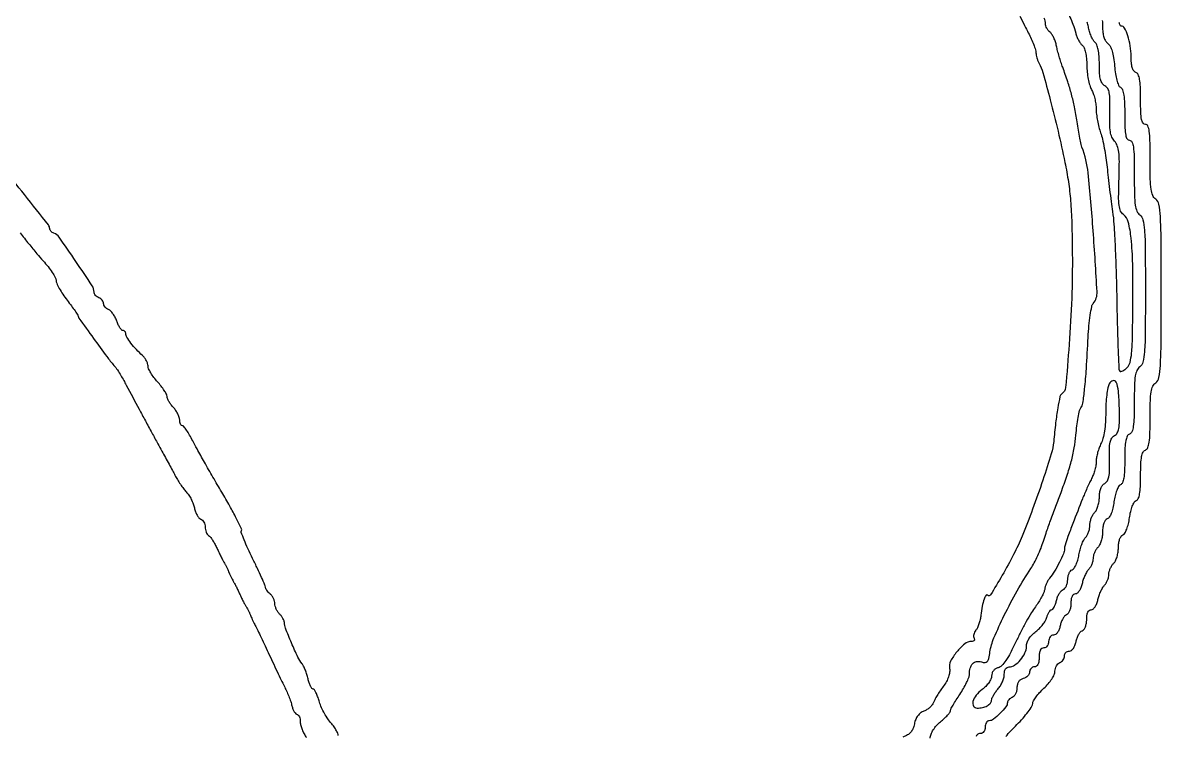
# Model space of a CAD drawing. Extents: x 166 to 1835, y 45 to 1905.
# Drawn here: x 1475.5 to 1834.5, y 1396.5 to 1621 of the extents above; entities that cross this region are included whole.
import ezdxf

# ---------------------------------------------------------------- set-up
doc = ezdxf.new("R2010")
doc.units = 0

msp = doc.modelspace()

# ---------------------------------------------------------------- linework, layer by layer
for points in [[(1789.933039, 1623.116956, 0.001577), (1791.431722, 1620.114011, 0.003619), (1792.583651, 1617.864672, -0.013104), (1793.50871, 1615.970623, -0.014985), (1794.290197, 1614.112675, -0.014211), (1794.857877, 1612.506674, -0.077994), (1795, 1611.601103, 0.046597), (1795.069909, 1610.852595, 0.024345), (1795.288085, 1609.941081, 0.02399), (1795.605106, 1609.020313, 0.033654), (1795.980717, 1608.236431, -0.060662), (1797.179397, 1605.344628, -0.004093), (1799.51026, 1596.707666, -0.006199), (1801.948756, 1586.87136, -0.006241), (1804.136797, 1577, -0.014497), (1805.234798, 1570.849283, -0.016736), (1805.913401, 1564.932634, -0.013225), (1806.292892, 1557.947921, -0.005072), (1806.464905, 1548.223203, -0.010865), (1806.265903, 1534.196744, -0.009705), (1805.460428, 1519.652546, -0.003547), (1804.344803, 1506.049189, -0.228557), (1803.158463, 1504.062499, 0.197644), (1802.555975, 1503.177011, 0.009554), (1801.875809, 1499.603476, 0.013118), (1801.205767, 1494.941291, 0.006512), (1800.588751, 1489, -0.052029), (1799.837257, 1485.183518, -0.006054), (1797.174568, 1476.885178, -0.007727), (1793.949333, 1467.71083, -0.009325), (1790.628166, 1459.202604, -0.021031), (1787.958663, 1453.425598, -0.013135), (1784.376458, 1446.886884, -0.005074), (1780.670288, 1440.670317, -0.485661), (1779.770445, 1440.562888, 0.474452), (1779.215386, 1440.506857, 0.064793), (1778.626286, 1439.30208, 0.036491), (1778.073567, 1437.159194, 0.015894), (1777.640796, 1434.250387, -0.028101), (1777.407397, 1432.907608, -0.024783), (1777.017538, 1431.540729, -0.025573), (1776.541159, 1430.342928, -0.065859), (1776.046507, 1429.556038, 0.056852), (1775.628484, 1428.916803, 0.060346), (1775.37531, 1428.212343, 0.06762), (1775.316063, 1427.551644, 0.12768), (1775.472927, 1427.043805, -0.117618), (1775.604279, 1426.646661, -0.186187), (1775.505428, 1426.306618, -0.154386), (1775.180361, 1426.077782, -0.076908), (1774.677674, 1426, 0.17229), (1772.538611, 1425.240375, 0.050751), (1770.036161, 1422.745542, 0.050769), (1768.084742, 1419.793233, 0.169467), (1767.749761, 1417.52871, -0.080896), (1767.783524, 1416.29867, -0.050713), (1767.447117, 1414.895699, -0.043872), (1766.763163, 1413.381918, -0.031244), (1765.751296, 1411.81886, 0.011791), (1764.765602, 1410.418728, 0.011361), (1763.834289, 1408.956444, 0.011354), (1763.072814, 1407.631656, 0.040027), (1762.673508, 1406.734992, -0.08332), (1762.263132, 1405.993004, -0.043263), (1761.533451, 1405.222092, -0.041444), (1760.624824, 1404.540543, -0.049389), (1759.66627, 1404.063216, 0.072577), (1758.601736, 1403.470243, 0.069199), (1757.731242, 1402.589413, 0.063591), (1757.078389, 1401.433982, 0.047512), (1756.656335, 1400.031674, -0.047492), (1756.196888, 1398.504905, -0.081654), (1755.5041, 1397.375361, -0.082158), (1754.489478, 1396.531567, -0.048628), (1753.05655, 1395.869869, 0.050205)], [(1804.742224, 1625.074224, -0.008189), (1806.643752, 1620.557261, -0.035519), (1807.533119, 1617.791018, 0.033914), (1807.890037, 1616.668537, 0.028565), (1808.413243, 1615.536032, 0.029541), (1809.01308, 1614.555383, 0.067615), (1809.598113, 1613.918573, -0.124894), (1810.183194, 1613.115396, -0.039133), (1810.630601, 1611.683481, -0.03329), (1810.927391, 1609.821451, -0.021152), (1811.035435, 1607.627555, 0.024153), (1811.154057, 1605.481038, 0.021553), (1811.480268, 1603.271844, 0.022124), (1811.94741, 1601.311575, 0.060356), (1812.5, 1600, -0.047147), (1813.05096, 1598.782927, -0.024038), (1813.519732, 1597.169745, -0.02365), (1813.846607, 1595.446329, -0.032604), (1813.964565, 1593.875727, 0.02854), (1814.076264, 1592.207108, 0.015384), (1814.393828, 1590.170353, 0.015276), (1814.846235, 1588.108427, 0.023166), (1815.376127, 1586.351093, -0.027615), (1815.952689, 1584.37559, -0.010309), (1816.549973, 1581.54745, -0.010178), (1817.075685, 1578.431891, -0.012142), (1817.439763, 1575.475366, 0.00376), (1817.777034, 1572.298374, 0.002191), (1818.226904, 1568.492764, 0.00219), (1818.710892, 1564.685047, 0.003705), (1819.153956, 1561.5, -0.020571), (1819.571664, 1557.517135, -0.003987), (1819.972207, 1550.292293, -0.004234), (1820.301, 1541.853147, -0.003901), (1820.497763, 1533.17589, 0.002663), (1820.663784, 1524.956954, 0.004249), (1820.902789, 1517.93468, 0.001037), (1821.175958, 1511.813233, 0.186811), (1821.431253, 1511.235414, 0.241595), (1821.789, 1511.120308, 0.068604), (1822.36474, 1511.298283, 0.052657), (1823.049023, 1511.710342, 0.034555), (1823.743545, 1512.314973, 0.136334), (1824.662608, 1513.941198, 0.037661), (1825.158388, 1516.862374, 0.018759), (1825.433119, 1521.823884, 0.002845), (1825.55341, 1531.75545, 0.00549), (1825.492999, 1545.007051, 0.02202), (1825.010498, 1553.097074, 0.033723), (1824.122697, 1558.237465, 0.177062), (1822.556085, 1560.582648, -0.137322), (1821.690538, 1561.683081, -0.068077), (1821.234361, 1563.414583, -0.032736), (1821.07194, 1566.3011, -0.005591), (1821.184304, 1571.802595, 0.006231), (1821.288266, 1577.2332, 0.031051), (1821.119505, 1580.27613, 0.057833), (1820.653361, 1582.240207, 0.097008), (1819.781437, 1583.688318, -0.085199), (1818.949143, 1585.000071, -0.058409), (1818.463044, 1586.698698, -0.037193), (1818.250183, 1589.120001, -0.010841), (1818.281437, 1592.864286, 0.008642), (1818.331494, 1596.791496, 0.044749), (1818.127988, 1598.950606, 0.089276), (1817.631328, 1600.264135, 0.130989), (1816.75, 1601.119973, -0.120217), (1815.901283, 1601.909869, -0.08278), (1815.367084, 1603.116405, -0.049313), (1815.080567, 1604.973402, -0.013635), (1815, 1607.927245, 0.016872), (1814.913022, 1610.504016, 0.032428), (1814.640463, 1612.551892, 0.040605), (1814.207825, 1614.066043, 0.130379), (1813.604607, 1614.913184, -0.089692), (1813.020142, 1615.608259, -0.028652), (1812.414546, 1616.821497, -0.02755), (1811.882133, 1618.277337, -0.027524), (1811.512824, 1619.783337, 0.020852), (1811.174036, 1621.249113, 0.025535)], [(1761.648944, 1395.576693, -0.08102), (1761.920956, 1396.796202, -0.045608), (1762.612683, 1398.150253, -0.04159), (1763.633404, 1399.502519, -0.037327), (1764.898944, 1400.721021, 0.014299), (1766.086725, 1401.763713, 0.019621), (1767.089065, 1402.771831, 0.016697), (1767.843342, 1403.649563, 0.170757), (1768, 1404.094903, -0.122868), (1768.126008, 1404.599939, -0.007532), (1768.88125, 1405.969081, -0.01084), (1769.85079, 1407.583494, -0.007793), (1771, 1409.344893, 0.017372), (1772.149536, 1411.18278, 0.019453), (1773.123248, 1413.029183, 0.019137), (1773.825589, 1414.653467, 0.090647), (1774.015313, 1415.645025, -0.064571), (1774.290753, 1417.639727, -0.127021), (1775.079426, 1419.020792, -0.158856), (1776.299251, 1419.662308, -0.119669), (1777.820456, 1419.556985, 0.073035), (1778.946309, 1419.373539, 0.224121), (1779.632264, 1419.684194, 0.120984), (1780.087468, 1420.594258, 0.016477), (1780.492548, 1422.699973, -0.061083), (1781.75842, 1427.116891, -0.013666), (1785.020725, 1434.259173, -0.014547), (1789.106892, 1442.015245, -0.017659), (1793.396775, 1449.02338, 0.025068), (1794.440285, 1450.786215, 0.013278), (1795.562999, 1453.064861, 0.013183), (1796.590268, 1455.461894, 0.019874), (1797.345378, 1457.60491, -0.009232), (1798.189396, 1460.173356, -0.002602), (1799.600009, 1464.146442, -0.002621), (1801.241495, 1468.620995, -0.002763), (1802.90165, 1473, 0.011383), (1804.75479, 1478.154392, 0.016675), (1806.128341, 1482.77371, 0.01869), (1807.067976, 1487.009442, 0.023361), (1807.606788, 1491, -0.009435), (1807.922071, 1493.952945, -0.012568), (1808.326274, 1496.620688, -0.009863), (1808.759805, 1498.813005, -0.113436), (1809.132242, 1499.602341, 0.130608), (1809.800305, 1501.152013, 0.01085), (1810.35389, 1505.536989, 0.010284), (1810.890482, 1511.962555, 0.003014), (1811.452096, 1521.853348, -0.01058), (1811.717165, 1525.53607, -0.014128), (1812.12263, 1528.863256, -0.011314), (1812.596783, 1531.590336, -0.125135), (1813.068368, 1532.582379, 0.189377), (1814.271562, 1536.232649, 0.004044), (1813.040729, 1555.43642, 0.007863), (1811.43366, 1573.689391, 0.064482), (1809.513639, 1581.804445, -0.038674), (1809.268556, 1582.644702, -0.003888), (1808.856175, 1584.692528, -0.004862), (1808.406806, 1587.145049, -0.00385), (1807.967276, 1589.804445, 0.009913), (1807.130637, 1594.511108, 0.015665), (1806.207844, 1598.504921, 0.015584), (1805.033108, 1602.447808, 0.009679), (1803.422376, 1607, -0.011753), (1802.873618, 1608.571573, -0.007697), (1802.312018, 1610.406265, -0.007743), (1801.819838, 1612.211551, -0.014707), (1801.489309, 1613.680902, 0.032306), (1801.147072, 1614.986073, 0.029522), (1800.631198, 1616.27743, 0.030775), (1800.030546, 1617.375302, 0.079145), (1799.435721, 1618.053347, -0.052934), (1798.886337, 1618.617312, -0.042712), (1798.421743, 1619.324642, -0.04425), (1798.104048, 1620.060936, -0.079895), (1798, 1620.70793, 0.110268), (1797.608246, 1622.462707, 0.001943)], [(1815.910599, 1621.764637, -0.023852), (1816, 1619.891627, 0.027509), (1816.103516, 1618.011562, 0.047134), (1816.421757, 1616.474861, 0.058707), (1816.941112, 1615.298269, 0.101966), (1817.6553, 1614.5101, -0.117212), (1818.409809, 1613.625264, -0.045432), (1819.013942, 1612.121034, -0.035125), (1819.47729, 1610.057532, -0.017581), (1819.785624, 1607.399858, 0.018088), (1820.070959, 1604.961989, 0.029009), (1820.508802, 1602.914654, 0.031914), (1821.041165, 1601.372974, 0.162928), (1821.630324, 1600.70031, -0.181114), (1822.27104, 1599.914428, -0.042619), (1822.681784, 1598.239318, -0.029241), (1822.928032, 1595.703625, -0.009586), (1823, 1591.95031, 0.007055), (1823.058738, 1587.787582, 0.039586), (1823.297168, 1585.575052, 0.094056), (1823.753595, 1584.412231, 0.257793), (1824.5, 1584, -0.29986), (1825.275279, 1583.489112, -0.068013), (1825.716337, 1581.893374, -0.028988), (1825.94612, 1578.871238, -0.004482), (1826, 1572.860243, 0.005017), (1826.061733, 1566.707442, 0.02999), (1826.317989, 1563.512169, 0.062395), (1826.832842, 1561.612141, 0.138429), (1827.75, 1560.440964, -0.181831), (1828.739953, 1558.929096, -0.036775), (1829.216577, 1555.698697, -0.016419), (1829.451272, 1549.854106, -0.001825), (1829.5, 1536.501164, -0.001825), (1829.451266, 1523.148561, -0.016418), (1829.216564, 1517.303599, -0.036769), (1828.739926, 1514.072782, -0.181725), (1827.75, 1512.5602, 0.130006), (1826.848155, 1511.446039, 0.065959), (1826.328344, 1509.705256, 0.033355), (1826.065761, 1506.851863, 0.00627), (1826, 1501.608373, -0.006224), (1825.937748, 1496.607499, -0.030124), (1825.696345, 1493.778498, -0.056952), (1825.254305, 1492.111036, -0.210914), (1824.5, 1491.361626, 0.190098), (1823.772221, 1490.694263, 0.067004), (1823.319891, 1489.325443, 0.037124), (1823.068515, 1487.072837, 0.00923), (1823, 1483.361626, -0.009845), (1822.930175, 1479.815819, -0.033092), (1822.685737, 1477.508337, -0.052627), (1822.270738, 1476.047864, -0.208541), (1821.620787, 1475.407977, 0.178245), (1821.042872, 1474.901932, 0.034714), (1820.456522, 1473.621466, 0.032706), (1819.947205, 1471.943121, 0.024345), (1819.59945, 1470.038163, -0.023452), (1819.238846, 1468.042669, -0.03703), (1818.725547, 1466.38156, -0.043657), (1818.12168, 1465.16575, -0.165523), (1817.478664, 1464.630186, 0.144488), (1816.867197, 1464.162061, 0.069747), (1816.39784, 1463.284521, 0.054686), (1816.098228, 1462.073897, 0.033349), (1816, 1460.602813, -0.03851), (1815.889335, 1459.168108, -0.034942), (1815.559375, 1457.718594, -0.036735), (1815.076163, 1456.462019, -0.086426), (1814.5, 1455.642857, 0.056383), (1813.925672, 1454.922014, 0.038823), (1813.440625, 1453.995982, 0.039117), (1813.109334, 1453.018259, 0.062206), (1813, 1452.142857, -0.057975), (1812.89917, 1451.276184, -0.038944), (1812.59519, 1450.325547, -0.039074), (1812.149708, 1449.438576, -0.060535), (1811.621922, 1448.764779, 0.064385), (1811.043518, 1448.014581, 0.025333), (1810.442625, 1446.853465, 0.024567), (1809.912267, 1445.517016, 0.02812), (1809.542467, 1444.193351, -0.039794), (1809.169063, 1442.96781, -0.052847), (1808.630424, 1441.935429, -0.063894), (1808.016943, 1441.227583, -0.184316), (1807.420545, 1441, 0.169755), (1806.819831, 1440.79, 0.115501), (1806.367153, 1440.21651, 0.075918), (1806.088045, 1439.269734, 0.033796), (1806, 1437.968615, -0.042689), (1805.897425, 1436.769384, -0.050212), (1805.592338, 1435.671265, -0.057587), (1805.144752, 1434.824764, -0.151892), (1804.612214, 1434.404687, 0.126813), (1804.037932, 1433.995839, 0.045587), (1803.459597, 1433.166107, 0.041622), (1802.964423, 1432.098861, 0.038474), (1802.637214, 1430.936072, -0.04338), (1802.296272, 1429.768457, -0.06329), (1801.785667, 1428.827588, -0.079586), (1801.172487, 1428.210801, -0.158685), (1800.525, 1428, 0.126604), (1799.93465, 1427.848084, 0.104277), (1799.440625, 1427.422131, 0.09106), (1799.112632, 1426.776167, 0.072179), (1799, 1426, -0.072314), (1798.888136, 1425.230589, -0.08892), (1798.5625, 1424.583333, -0.10214), (1798.075754, 1424.153209, -0.130775), (1797.5, 1424, 0.152103), (1796.851045, 1423.797909, 0.12651), (1796.375, 1423.25, 0.082504), (1796.088963, 1422.322075, 0.033607), (1796, 1421, -0.033607), (1795.911037, 1419.677925, -0.082504), (1795.625, 1418.75, -0.12651), (1795.148955, 1418.202091, -0.152103), (1794.5, 1418, 0.105398), (1793.927672, 1417.878, 0.099226), (1793.440625, 1417.531874, 0.096327), (1793.114166, 1417.014716, 0.093023), (1793, 1416.40638, -0.114309), (1792.849832, 1415.758114, -0.075597), (1792.4125, 1415.127252, -0.069688), (1791.764455, 1414.608997, -0.070024), (1791, 1414.289749, 0.082461), (1790.142571, 1413.906508, 0.097357), (1789.511208, 1413.283201, 0.089807), (1789.12896, 1412.423972, 0.059934), (1789, 1411.351984, -0.057584), (1788.888346, 1410.385715, -0.058781), (1788.559375, 1409.477481, -0.064927), (1788.074071, 1408.75984, -0.120607), (1787.5, 1408.361626, 0.054073), (1786.926324, 1408.067, 0.057096), (1786.440625, 1407.66075, 0.063801), (1786.109942, 1407.209807, 0.127003), (1786, 1406.783958, -0.16976), (1785.531562, 1405.444015, -0.027837), (1783.675918, 1403.363329, -0.027951), (1781.5993, 1401.501335, -0.166836), (1780.25, 1401.017277, 0.156339), (1779.773168, 1400.857147, 0.095767), (1779.367188, 1400.417575, 0.078397), (1779.093072, 1399.766087, 0.060522), (1779, 1399, -0.072314), (1778.888136, 1398.230589, -0.08892), (1778.5625, 1397.583333, -0.10214), (1778.075754, 1397.153209, -0.130775), (1777.5, 1397, 0.099038), (1776.927543, 1396.885486, 0.097945), (1776.440625, 1396.559375, 0.097945), (1776.114514, 1396.072457, 0.099038)], [(1785.46875, 1396.073865, -0.007105), (1787.08363, 1397.825055, -0.004594), (1789, 1399.80801, 0.014459), (1790.914831, 1401.869235, 0.019046), (1792.53125, 1403.861623, 0.01675), (1793.736537, 1405.586102, 0.145133), (1794, 1406.474641, -0.130952), (1794.216911, 1407.288647, -0.027321), (1795.028125, 1408.539139, -0.026933), (1796.160148, 1409.927749, -0.022615), (1797.5, 1411.273967, 0.030291), (1798.83947, 1412.661742, 0.03222), (1799.971875, 1414.174115, 0.034068), (1800.765433, 1415.592208, 0.11097), (1801, 1416.636086, -0.064416), (1801.111898, 1417.501039, -0.061528), (1801.440625, 1418.323562, -0.066309), (1801.926247, 1418.981919, -0.109542), (1802.5, 1419.361626, 0.081035), (1803.073415, 1419.696157, 0.065663), (1803.559375, 1420.217991, 0.06652), (1803.887915, 1420.840167, 0.088478), (1804, 1421.468615, -0.098612), (1804.116399, 1422.05306, -0.097843), (1804.447969, 1422.550156, -0.098044), (1804.943011, 1422.883067, -0.099466), (1805.525, 1423, 0.158685), (1806.172487, 1423.210801, 0.079586), (1806.785667, 1423.827588, 0.06329), (1807.296272, 1424.768457, 0.04338), (1807.637214, 1425.936072, -0.038474), (1807.964423, 1427.098861, -0.041622), (1808.459597, 1428.166107, -0.045587), (1809.037932, 1428.995839, -0.126813), (1809.612214, 1429.404687, 0.151892), (1810.144752, 1429.824764, 0.057587), (1810.592338, 1430.671265, 0.050212), (1810.897425, 1431.769384, 0.042689), (1811, 1432.968615, -0.033796), (1811.088045, 1434.269734, -0.075918), (1811.367153, 1435.21651, -0.115501), (1811.819831, 1435.79, -0.169755), (1812.420545, 1436, 0.184316), (1813.016943, 1436.227583, 0.063894), (1813.630424, 1436.935429, 0.052847), (1814.169063, 1437.96781, 0.039794), (1814.542467, 1439.193351, -0.02812), (1814.912267, 1440.517016, -0.024567), (1815.442625, 1441.853465, -0.025333), (1816.043518, 1443.014581, -0.064385), (1816.621922, 1443.764779, 0.060535), (1817.149708, 1444.438576, 0.039074), (1817.59519, 1445.325547, 0.038944), (1817.89917, 1446.276184, 0.057975), (1818, 1447.142857, -0.062206), (1818.109334, 1448.018259, -0.039117), (1818.440625, 1448.995982, -0.038823), (1818.925672, 1449.922014, -0.056383), (1819.5, 1450.642857, 0.086426), (1820.076163, 1451.462019, 0.036735), (1820.559375, 1452.718594, 0.034942), (1820.889335, 1454.168108, 0.03851), (1821, 1455.602813, -0.033768), (1821.097199, 1457.040393, -0.051305), (1821.391622, 1458.256449, -0.063703), (1821.842753, 1459.150542, -0.153657), (1822.416468, 1459.606319, 0.173475), (1823.018253, 1460.123506, 0.037191), (1823.617666, 1461.386955, 0.033912), (1824.137999, 1463.064085, 0.024095), (1824.5, 1465, -0.024095), (1824.862001, 1466.935915, -0.033912), (1825.382334, 1468.613045, -0.037191), (1825.981747, 1469.876494, -0.173475), (1826.583532, 1470.393681, 0.202827), (1827.257543, 1471.042857, 0.057064), (1827.684001, 1472.472275, 0.034354), (1827.930586, 1474.76259, 0.009643), (1828, 1478.361626, -0.00923), (1828.068515, 1482.072837, -0.037124), (1828.319891, 1484.325443, -0.067004), (1828.772221, 1485.694263, -0.190098), (1829.5, 1486.361626, 0.210914), (1830.254305, 1487.111036, 0.056952), (1830.696345, 1488.778498, 0.030124), (1830.937748, 1491.607499, 0.006224), (1831, 1496.608373, -0.00627), (1831.065759, 1501.851892, -0.033355), (1831.32834, 1504.705248, -0.065963), (1831.848152, 1506.445978, -0.130015), (1832.75, 1507.560071, 0.192501), (1833.761474, 1509.177958, 0.029505), (1834.222609, 1513.022098, 0.013688), (1834.453444, 1520.010286, 0.001412), (1834.5, 1536.501221, 0.001411), (1834.453449, 1552.992523, 0.013689), (1834.22262, 1559.980317, 0.029508), (1833.761505, 1563.824054, 0.192616), (1832.75, 1565.44115, -0.138442), (1831.832837, 1566.612228, -0.062399), (1831.317985, 1568.512179, -0.02999), (1831.061731, 1571.707396, -0.005016), (1831, 1577.860243, 0.004482), (1830.94612, 1583.871238, 0.028988), (1830.716337, 1586.893374, 0.068013), (1830.275279, 1588.489112, 0.29986), (1829.5, 1589, -0.256863), (1828.754194, 1589.410205, -0.094602), (1828.29751, 1590.565502, -0.039845), (1828.058863, 1592.76344, -0.007127), (1828, 1596.893011, 0.008406), (1827.933091, 1600.872446, 0.035435), (1827.684258, 1603.245748, 0.064906), (1827.234103, 1604.675929, 0.194867), (1826.5, 1605.361626, -0.154941), (1825.833323, 1605.893989, -0.075473), (1825.365714, 1606.890215, -0.051061), (1825.086155, 1608.37454, -0.021035), (1825, 1610.421562, 0.038077), (1824.745089, 1613.764048, 0.041644), (1823.98614, 1616.927337, 0.044107), (1822.946713, 1619.339475, 0.27562), (1821.839485, 1620, -0.313577), (1821.513068, 1620.227039, -0.035546), (1821.246599, 1621.139032, -0.032917)], [(1575, 1396.378388, 0.111503), (1574.844851, 1397.065453, 0.023492), (1574.260773, 1398.157454, 0.02352), (1573.446818, 1399.385939, 0.020398), (1572.483481, 1400.594461, -0.035109), (1571.445078, 1401.97876, -0.021187), (1570.40597, 1403.74806, -0.021171), (1569.518438, 1405.602762, -0.034492), (1568.944937, 1407.25, 0.020529), (1568.489272, 1408.686681, 0.030419), (1567.964044, 1409.898438, 0.030628), (1567.442699, 1410.786078, 0.249625), (1567.040911, 1411, -0.245327), (1566.656446, 1411.20072, -0.039468), (1566.215091, 1411.954688, -0.035941), (1565.796973, 1413.005014, -0.0244), (1565.468162, 1414.25, 0.023164), (1565.114056, 1415.6043, 0.020142), (1564.621678, 1416.985937, 0.020628), (1564.073605, 1418.200575, 0.054569), (1563.556504, 1419, -0.060755), (1562.248937, 1421.077181, -0.009183), (1560.232655, 1425.566891, -0.007468), (1558.347763, 1430.168138, -0.093738), (1558, 1432.00681, 0.094735), (1557.896704, 1432.547099, 0.034896), (1557.559375, 1433.249768, 0.033065), (1557.074021, 1433.985037, 0.033975), (1556.5, 1434.642857, -0.051662), (1555.92581, 1435.349769, -0.03827), (1555.440625, 1436.232782, -0.039051), (1555.108692, 1437.148171, -0.067554), (1555, 1437.948984, 0.069786), (1554.890223, 1438.731683, 0.044591), (1554.559375, 1439.590247, 0.044078), (1554.074125, 1440.390601, 0.061311), (1553.5, 1441, -0.033371), (1552.92598, 1441.544967, -0.03521), (1552.440625, 1442.152275, -0.037634), (1552.102094, 1442.73188, -0.113836), (1552, 1443.174495, 0.10215), (1551.869279, 1443.807667, 0.00334), (1550.822779, 1446.190197, 0.00627), (1549.527962, 1448.990625, 0.004305), (1547.99244, 1452.13531, -0.008133), (1546.491507, 1455.269796, -0.012465), (1545.303979, 1458.036915, -0.006956), (1544.409334, 1460.367361, -0.23051), (1544.467869, 1460.948011, 0.258768), (1544.495992, 1461.544056, 0.003695), (1542.833356, 1464.844356, 0.009123), (1540.768537, 1468.694099, 0.005755), (1538.22533, 1473.114751, -0.002313), (1535.473942, 1477.821995, -0.002318), (1532.768336, 1482.550896, -0.002264), (1530.44559, 1486.698334, -0.009238), (1529.092684, 1489.25, 0.013188), (1528.109204, 1491.07002, 0.019563), (1527.145089, 1492.604687, 0.015217), (1526.284412, 1493.783967, 0.23148), (1525.842782, 1494, -0.202439), (1525.520709, 1494.135973, -0.084291), (1525.247567, 1494.53211, -0.064415), (1525.061934, 1495.118034, -0.044571), (1525, 1495.811439, 0.08227), (1524.859787, 1496.65782, 0.034895), (1524.4125, 1497.721374, 0.033327), (1523.76539, 1498.814521, 0.037242), (1523, 1499.769625, -0.027712), (1522.234556, 1500.688389, -0.028959), (1521.5875, 1501.673208, -0.030234), (1521.132865, 1502.584065, -0.100966), (1521, 1503.235325, 0.123417), (1520.822922, 1503.941797, 0.021595), (1520.11875, 1505.131681, 0.022282), (1519.148566, 1506.484617, 0.018373), (1518, 1507.838857, -0.023687), (1516.851706, 1509.222303, -0.026269), (1515.88125, 1510.662678, -0.026932), (1515.192012, 1511.965785, -0.10859), (1515, 1512.839477, 0.080933), (1514.8743, 1513.610959, 0.04131), (1514.485938, 1514.515371, 0.039643), (1513.919668, 1515.403878, 0.047522), (1513.25, 1516.134889, -0.022695), (1511.331784, 1518.030892, -0.023449), (1509.615262, 1520.073159, -0.021242), (1508.31264, 1521.938569, -0.142735), (1508, 1523.011431, 0.090083), (1507.931446, 1523.388849, 0.095382), (1507.734986, 1523.709608, 0.099741), (1507.442016, 1523.924222, 0.108779), (1507.097825, 1524, -0.214622), (1506.683224, 1524.186558, -0.037558), (1506.152108, 1524.885124, -0.034915), (1505.613409, 1525.859194, -0.024991), (1505.145248, 1527.013187, 0.035889), (1504.629071, 1528.210041, 0.036327), (1503.948845, 1529.31568, 0.038809), (1503.215067, 1530.183769, 0.106667), (1502.547422, 1530.620176, -0.066774), (1501.955804, 1530.943193, -0.062324), (1501.454555, 1531.417317, -0.066577), (1501.115024, 1531.964021, -0.106095), (1501, 1532.5, 0.10329), (1500.888365, 1533.034631, 0.066733), (1500.559375, 1533.577337, 0.062945), (1500.073469, 1534.045533, 0.068785), (1499.5, 1534.361626, -0.062801), (1498.926465, 1534.668904, -0.060939), (1498.440625, 1535.11164, -0.066068), (1498.111156, 1535.616591, -0.112007), (1498, 1536.106568, 0.146671), (1497.395264, 1538.123759, 0.004033), (1492.237547, 1545.817023, 0.003997), (1486.953377, 1553.43159, 0.148512), (1485.307725, 1554.712157, -0.054302), (1484.807588, 1554.969302, -0.057212), (1484.384144, 1555.324303, -0.063884), (1484.095886, 1555.71866, -0.126571), (1484, 1556.091373, 0.168518), (1483.582228, 1557.295719, 0.000958), (1476.019847, 1566.846747, 0.003978), (1469.021748, 1575.508025, 0.021703)], [(1474.639338, 1554.798934, 0.003901), (1477.363847, 1551.38125, 0.003945), (1479.94443, 1548.246319, 0.009747), (1481.899132, 1546, -0.016867), (1483.459501, 1544.154429, -0.020844), (1484.779578, 1542.330313, -0.01972), (1485.746636, 1540.73633, -0.125009), (1485.985884, 1539.826596, 0.108059), (1486.194575, 1538.909387, 0.018155), (1487.023978, 1537.297838, 0.019136), (1488.158964, 1535.446145, 0.015956), (1489.5, 1533.567943, -0.004375), (1490.841342, 1531.778435, -0.006658), (1491.971875, 1530.198706, -0.002847), (1492.907839, 1528.836878, -0.150227), (1493, 1528.53706, 0.15754), (1493.19872, 1527.922017, 0.000546), (1497.818787, 1521.533471, 0.002737), (1502.035109, 1515.783103, 0.018641), (1504.235342, 1513.036691, -0.028499), (1505.350112, 1511.587576, -0.018914), (1506.46634, 1509.810799, -0.007531), (1508.14652, 1506.793143, -0.000698), (1512.177221, 1499.265013, 0.000969), (1514.153211, 1495.579269, 0.000861), (1516.222689, 1491.752847, 0.000864), (1518.096717, 1488.316198, 0.00266), (1519.381014, 1486, -0.00218), (1520.465178, 1484.049153, -0.001668), (1521.634249, 1481.906857, -0.001686), (1522.715295, 1479.893862, -0.003988), (1523.503651, 1478.385044, 0.018573), (1524.258339, 1477.037904, 0.012685), (1525.20995, 1475.563541, 0.012799), (1526.201259, 1474.187026, 0.02508), (1527.071044, 1473.154118, -0.044079), (1527.869343, 1472.129597, -0.026496), (1528.636908, 1470.79164, -0.026406), (1529.263881, 1469.36886, -0.041241), (1529.6334, 1468.083002, 0.038235), (1529.96206, 1466.91291, 0.041479), (1530.458476, 1465.839496, 0.045433), (1531.037669, 1465.005276, 0.127357), (1531.612214, 1464.595313, -0.108761), (1532.143028, 1464.2452, -0.066377), (1532.592338, 1463.639821, -0.061711), (1532.896459, 1462.884247, -0.06494), (1533, 1462.090402, 0.050615), (1533.081699, 1461.285418, 0.047875), (1533.323722, 1460.497346, 0.051477), (1533.679617, 1459.840441, 0.104844), (1534.102034, 1459.43694, -0.087904), (1534.617424, 1458.976699, -0.020743), (1535.29538, 1458.037089, -0.020727), (1535.99511, 1456.875304, -0.019099), (1536.61695, 1455.627923, 0.005458), (1537.224841, 1454.320373, 0.004899), (1537.882973, 1452.978202, 0.004916), (1538.497205, 1451.785372, 0.015346), (1538.942765, 1451, -0.013602), (1539.333553, 1450.316733, -0.008593), (1539.753723, 1449.5, -0.008628), (1540.139289, 1448.682496, -0.01569), (1540.421484, 1448, 0.015095), (1540.702734, 1447.31749, 0.008323), (1541.085311, 1446.5, 0.008292), (1541.501162, 1445.683249, 0.013168), (1541.886814, 1445, -0.013686), (1542.308358, 1444.25135, -0.005496), (1542.845113, 1443.20625, -0.005434), (1543.399076, 1442.067034, -0.006843), (1543.88592, 1441, 0.00785), (1544.375359, 1439.932972, 0.0062), (1544.937174, 1438.79375, 0.006273), (1545.485278, 1437.748871, 0.015452), (1545.92059, 1437, -0.014305), (1546.319885, 1436.316702, -0.009087), (1546.74721, 1435.5, -0.009127), (1547.137726, 1434.682472, -0.016674), (1547.421484, 1434, 0.012578), (1547.698748, 1433.31743, 0.007014), (1548.068732, 1432.5, 0.006993), (1548.466376, 1431.683172, 0.011258), (1548.830374, 1431, -0.014797), (1549.324564, 1430.056447, -0.001676), (1550.372529, 1427.884375, -0.002028), (1551.600546, 1425.290193, -0.001647), (1552.896331, 1422.5, 0.001885), (1554.261837, 1419.563329, 0.00169), (1555.699642, 1416.528125, 0.001694), (1557.008696, 1413.812371, 0.005311), (1557.913804, 1412, -0.014167), (1558.64966, 1410.458846, -0.010558), (1559.376551, 1408.720313, -0.010692), (1559.992566, 1407.050994, -0.023737), (1560.373263, 1405.75, 0.031693), (1560.699652, 1404.697017, 0.043866), (1561.130961, 1403.807812, 0.051368), (1561.596334, 1403.18529, 0.209542), (1562.019052, 1403, -0.220719), (1562.394483, 1402.825783, -0.077327), (1562.711847, 1402.30524, -0.058797), (1562.928196, 1401.540493, -0.039581), (1563, 1400.634859, 0.06503), (1563.142156, 1399.546475, 0.031815), (1563.5875, 1398.217592, 0.030908), (1564.234398, 1396.874192, 0.039007), (1565, 1395.727129, -0.024761)]]:
    msp.add_lwpolyline(points, format="xyb")
msp.add_lwpolyline([(1818.092641, 1507.173101, 0.077373), (1817.6685, 1505.962374, 0.015405), (1817.320963, 1503.689224, 0.015961), (1817.08023, 1500.991083, 0.014268), (1817, 1498.180048, -0.016648), (1816.898648, 1495.136979, -0.021114), (1816.593265, 1492.341438, -0.023283), (1816.122401, 1489.989466, -0.059215), (1815.506161, 1488.364307, 0.031727), (1814.933523, 1487.072635, 0.022287), (1814.449327, 1485.557383, 0.022579), (1814.114974, 1484.059209, 0.043056), (1814.006161, 1482.83104, -0.042597), (1813.898678, 1481.605116, -0.022565), (1813.56891, 1480.114468, -0.022291), (1813.091244, 1478.609917, -0.032001), (1812.5263, 1477.33104, 0.00938), (1811.86306, 1475.996381, 0.004839), (1811.08101, 1474.303493, 0.004808), (1810.310034, 1472.546308, 0.007256), (1809.675613, 1471, 0.001187), (1806.641313, 1463.233401, 0.00663), (1805.08033, 1459.045911, 0.009794), (1804.19587, 1456.41202, 0.076242), (1804, 1455.134966, -0.10349), (1803.696292, 1453.683355, -0.015419), (1802.408292, 1450.97093, -0.018429), (1800.831295, 1448.158346, -0.031266), (1799.284952, 1445.947658, 0.040495), (1798.789022, 1445.210082, 0.02488), (1798.322791, 1444.272009, 0.02487), (1797.951678, 1443.291338, 0.040171), (1797.746815, 1442.423205, -0.065742), (1797.459531, 1441.434349, -0.019298), (1796.766612, 1440.00946, -0.019021), (1795.854998, 1438.450917, -0.019359), (1794.832586, 1436.975547, 0.026107), (1793.590131, 1435.129961, 0.008509), (1791.948347, 1432.284319, 0.008454), (1790.228963, 1429.055927, 0.009431), (1788.683586, 1425.885963, -0.01276), (1786.994352, 1422.478675, -0.029181), (1785.510476, 1420.026174, -0.038021), (1784.19691, 1418.396716, -0.14106), (1783.073925, 1417.729583, 0.07648), (1782.22953, 1417.364147, 0.084578), (1781.566942, 1416.771356, 0.085987), (1781.145794, 1416.00161, 0.082457), (1781, 1415.123557, -0.109651), (1780.789491, 1414.175191, -0.043605), (1780.11875, 1413.014545, -0.04046), (1779.147854, 1411.843068, -0.040331), (1778, 1410.841879, 0.06431), (1776.117178, 1409.034047, 0.103579), (1775.112073, 1407.059515, 0.201814), (1775.303599, 1405.637198, 0.265664), (1776.418213, 1405, 0.054703), (1778.124555, 1405.187243, 0.068387), (1779.616962, 1405.740747, 0.084879), (1780.64564, 1406.54087, 0.187238), (1781, 1407.453979, -0.101911), (1781.129398, 1408.082245, -0.026831), (1781.5875, 1409.007123, -0.026093), (1782.234495, 1410.026119, -0.024146), (1783, 1411, 0.043423), (1783.765585, 1412.0552, 0.033741), (1784.4125, 1413.318055, 0.034685), (1784.856782, 1414.587686, 0.066917), (1785, 1415.65301, -0.053171), (1785.102268, 1416.611978, -0.089286), (1785.409779, 1417.358835, -0.114556), (1785.891467, 1417.829658, -0.137322), (1786.5, 1418, 0.150806), (1788.278805, 1418.548993, 0.066988), (1790.123184, 1420.207839, 0.06514), (1791.527181, 1422.377019, 0.111545), (1792, 1424.470063, -0.081051), (1792.19362, 1425.656641, -0.05999), (1792.764894, 1426.859675, -0.053101), (1793.687586, 1428.026057, -0.039716), (1794.924846, 1429.102557, 0.037214), (1796.088058, 1430.104462, 0.031237), (1797.165067, 1431.32523, 0.032384), (1798.009459, 1432.570893, 0.071387), (1798.443898, 1433.632495, -0.033687), (1798.737501, 1434.538907, -0.045744), (1799.12837, 1435.304545, -0.053917), (1799.552006, 1435.837979, -0.2006), (1799.939597, 1436, 0.229496), (1800.329341, 1436.188835, 0.045547), (1800.764441, 1436.85671, 0.039843), (1801.170531, 1437.799456, 0.027728), (1801.481652, 1438.91646, -0.039397), (1801.833084, 1440.073175, -0.04161), (1802.356723, 1441.138406, -0.045377), (1802.963452, 1441.969244, -0.121328), (1803.561107, 1442.385075, 0.130674), (1804.112162, 1442.78373, 0.063059), (1804.577325, 1443.527848, 0.056107), (1804.893131, 1444.478794, 0.052182), (1805, 1445.5, -0.051701), (1805.105839, 1446.520827, -0.055846), (1805.418693, 1447.470624, -0.062853), (1805.879434, 1448.213222, -0.131635), (1806.425337, 1448.609723, 0.15704), (1807.021041, 1449.089423, 0.038604), (1807.636124, 1450.204314, 0.035749), (1808.17485, 1451.6553, 0.029176), (1808.545625, 1453.270055, -0.024267), (1808.913173, 1454.945981, -0.024181), (1809.441725, 1456.580419, -0.024884), (1810.042064, 1457.958354, -0.081368), (1810.620288, 1458.763145, 0.072326), (1811.149258, 1459.47213, 0.03875), (1811.59471, 1460.471942, 0.0376), (1811.898427, 1461.584436, 0.047873), (1812, 1462.642857, -0.051509), (1812.110236, 1463.710071, -0.038247), (1812.440625, 1464.849107, -0.039043), (1812.92518, 1465.886923, -0.067737), (1813.5, 1466.642857, 0.084994), (1814.076035, 1467.456909, 0.037007), (1814.559375, 1468.694779, 0.035247), (1814.889341, 1470.118059, 0.039357), (1815, 1471.521738, -0.037237), (1815.1105, 1473.003409, -0.055656), (1815.444092, 1474.257021, -0.066758), (1815.9767, 1475.221396, -0.106065), (1816.681978, 1475.841902, 0.132715), (1817.506647, 1476.648134, 0.084016), (1817.989767, 1477.911778, 0.045694), (1818.204831, 1479.928995, 0.010609), (1818.183227, 1483.342601, -0.010403), (1818.159831, 1486.813041, -0.047786), (1818.379651, 1488.811364, -0.089644), (1818.882977, 1490.057504, -0.125004), (1819.751249, 1490.881761, 0.135056), (1820.637734, 1491.757268, 0.087076), (1821.135028, 1493.122036, 0.042652), (1821.340719, 1495.38963, 0.007894), (1821.296351, 1499.584401, 0.014765), (1820.997475, 1504.926331, 0.078675), (1820.297919, 1507.755007, 0.398411), (1819.282062, 1508.200225, 0.185635)], format="xyb", close=True)

doc.saveas('drawing.dxf')
